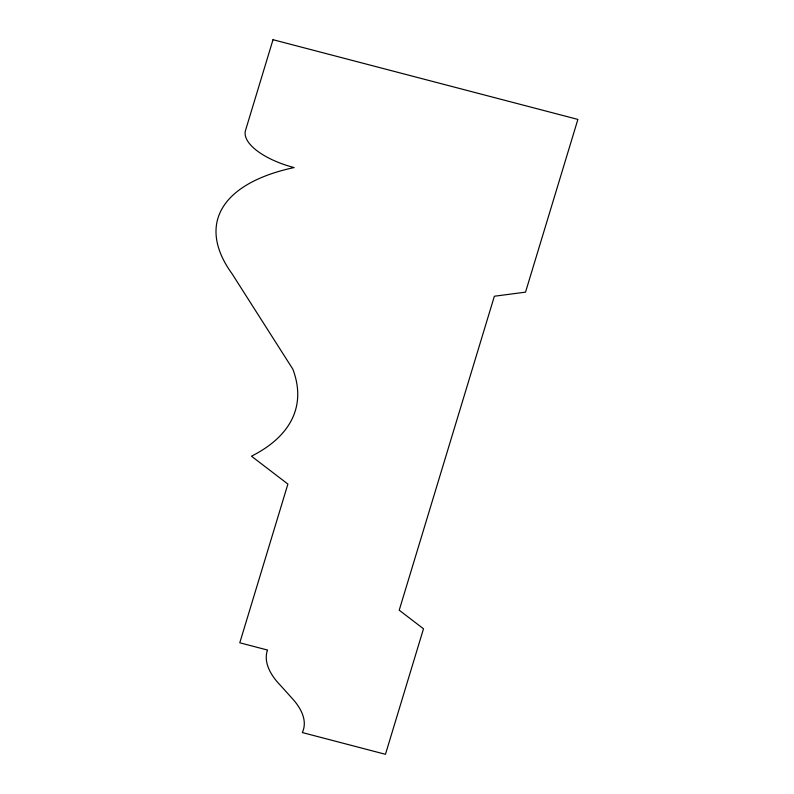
<?xml version="1.0" encoding="UTF-8"?>
<svg xmlns="http://www.w3.org/2000/svg" width="794" height="794" viewBox="0 0 794 794"><rect width="100%" height="100%" fill="white"/><g stroke="black" fill="none" stroke-linecap="round" stroke-linejoin="round"><path stroke-width="1.19" d="M273.017 39.7L245.525 130.395A57.297 23.671 14.2 0 0 294.088 167.564A263.548 108.877 14.2 0 0 232.007 273.692L292.817 369.121A323.773 133.749 14.2 0 1 251.47 456.193L287.894 484.072L239.788 642.793L267.499 650.038A127.516 52.682 14.2 0 0 280.689 685.649L291.984 698.194A121.502 50.191 14.2 0 1 302.316 732.554L385.457 754.3L423.5 628.779L399.223 610.199L494.374 296.231L525.529 292.142L577.883 119.418L273.017 39.7"/></g></svg>
